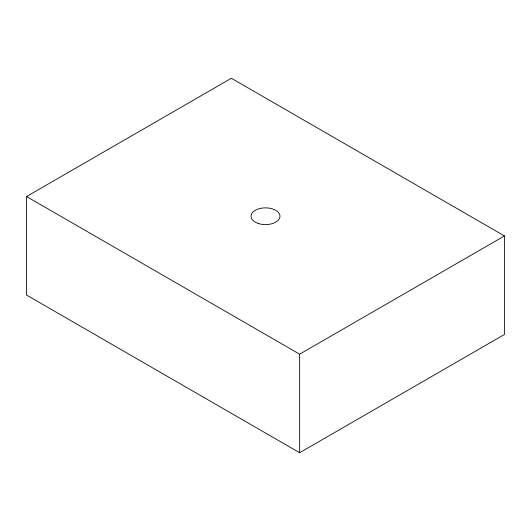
<?xml version="1.0" encoding="UTF-8"?>
<svg xmlns="http://www.w3.org/2000/svg" width="531" height="531" viewBox="0 0 531 531"><rect width="100%" height="100%" fill="white"/><g stroke="black" fill="none" stroke-linecap="round" stroke-linejoin="round"><path stroke-width="0.8" d="M26.55 196.523L231.363 78.269L504.45 235.937L504.45 334.477L299.637 452.731L26.55 295.063L26.55 196.523L299.637 354.184L504.45 235.937M299.637 354.184L299.637 452.731M258.258 223.471A14.483 8.363 0 0 0 279.983 216.23A14.483 8.363 0 0 0 258.258 208.988A14.483 8.363 0 0 0 258.258 223.471"/></g></svg>
